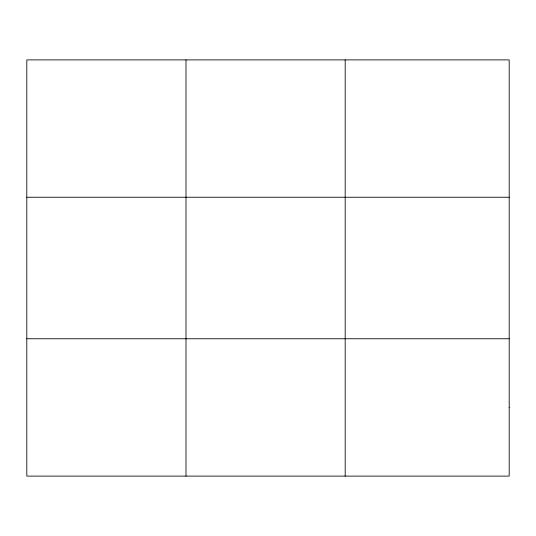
<?xml version="1.0" encoding="UTF-8"?>
<svg xmlns="http://www.w3.org/2000/svg" width="536" height="536" viewBox="0 0 536 536"><rect width="100%" height="100%" fill="white"/><g stroke="black" fill="none" stroke-linecap="round" stroke-linejoin="round"><path stroke-width="0.8" d="M185.992 59.891L185.992 476.109M345.184 59.891L345.184 476.109M26.8 197.241L509.2 197.241M26.8 338.759L509.2 338.759M509.2 407.434L509.2 476.109L26.8 476.109L26.8 59.891L509.2 59.891L509.2 407.434"/></g></svg>
